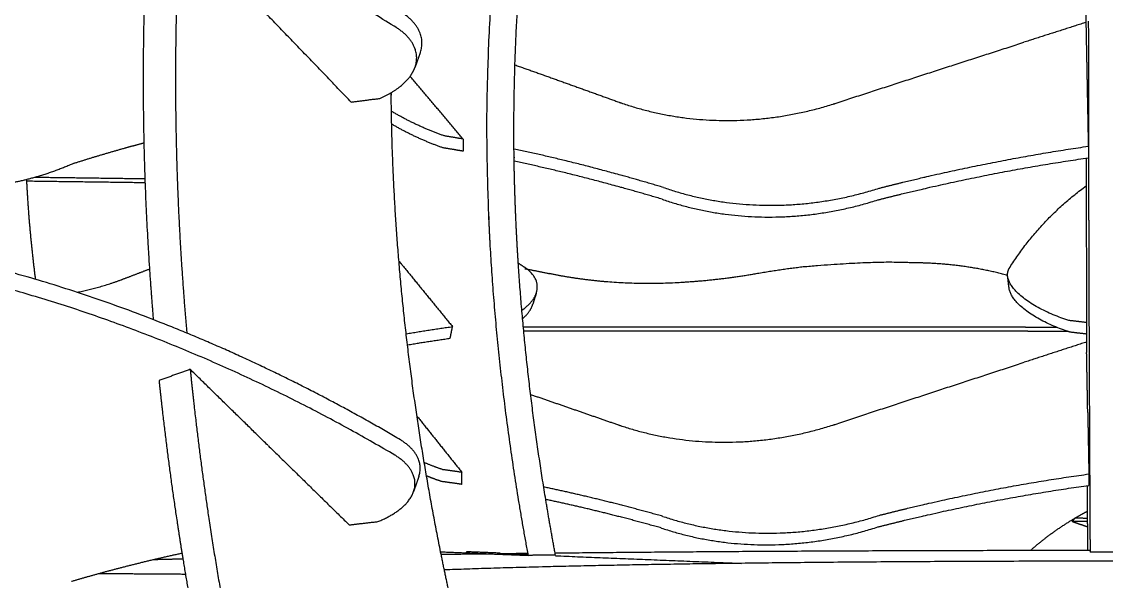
# Model space of a CAD drawing. Header units: metres. Extents: x -0.5 to 11.8, y -0.3 to 7.4.
# Drawn here: x 5.434 to 6.182, y 4.851 to 5.237 of the extents above; entities that cross this region are included whole.
import ezdxf

# ---------------------------------------------------------------- set-up
doc = ezdxf.new("R2010")
doc.units = ezdxf.units.M
doc.header["$MEASUREMENT"] = 0
doc.layers.add('ΣΧΕΔΙΑ', color=140, linetype='Continuous')

msp = doc.modelspace()

# ---------------------------------------------------------------- linework, layer by layer
at = {"layer": 'ΣΧΕΔΙΑ'}
for points, weights, degree, knots in [([(5.75711, 5.08225), (5.75583, 5.10482), (5.74353, 5.47145), (5.88406, 5.86234), (6.02595, 6.11615)], [10.1809264537, 10.1874810588, 10.2718582335, 9.94691356815, 9.62181951831], 3, [4.376647, 4.376647, 4.376647, 4.376647, 4.475671, 5.995567, 5.995567, 5.995567, 5.995567]), ([(5.69266, 5.23248), (5.46264, 5.37614), (5.26616, 5.38021), (5.25334, 5.38048), (5.24052, 5.38074), (5.20711, 5.38144), (5.14645, 5.37576)], [7.98655870808, 6.90739931615, 7.78901511635, 7.78988120585, 7.79074729535, 7.56215015622, 7.40952793676], 2, [3.3219173, 3.3219173, 3.3219173, 3.7990306, 3.7990306, 3.8560209, 3.8560209, 3.9482049, 3.9482049, 3.9482049]), ([(5.77353, 5.14062), (5.77348, 5.14369), (5.77273, 5.20407), (5.77602, 5.26451), (5.78219, 5.32147)], [10.2093749294, 10.2099250388, 10.2202127807, 10.2194970723, 10.2104552019], 3, [4.4621996, 4.4621996, 4.4621996, 4.4621996, 4.4756707, 4.7276341, 4.7276341, 4.7276341, 4.7276341]), ([(5.54306, 5.30403), (5.54234, 5.29087), (5.53943, 5.2258), (5.53999, 5.13128), (5.54543, 5.05072), (5.54794, 5.02224)], [7.88377542768, 7.88139293997, 7.87074331034, 7.86335915785, 7.86536732011, 7.86706846559], 3, [8.152415, 8.152415, 8.152415, 8.152415, 8.196589, 8.3699722, 8.465711, 8.465711, 8.465711, 8.465711]), ([(5.52047, 5.29688), (5.5199, 5.28594), (5.51717, 5.22318), (5.51769, 5.1342), (5.52272, 5.05687), (5.52485, 5.03149)], [7.89780672247, 7.89588507356, 7.88577930047, 7.87881439597, 7.88043522919, 7.88176024916], 3, [8.1598175, 8.1598175, 8.1598175, 8.1598175, 8.196589, 8.3699722, 8.4553256, 8.4553256, 8.4553256, 8.4553256]), ([(6.16752, 5.25854), (6.16753, 5.25363), (6.16753, 5.24872), (6.16753, 5.24381), (6.16753, 5.24345), (6.16753, 5.24309), (6.16753, 5.24273), (6.16754, 5.24056), (6.16754, 5.23839), (6.16754, 5.23623)], [10.6631872505, 10.6634058402, 10.6635605309, 10.6636504308, 10.6636570319, 10.6636632837, 10.6636691859, 10.6637046061, 10.6637274325, 10.663737589], 3, [8.11049481, 8.11049481, 8.11049481, 8.11049481, 8.13268689, 8.13268689, 8.13268689, 8.1343164, 8.1343164, 8.1343164, 8.14409552, 8.14409552, 8.14409552, 8.14409552]), ([(5.66124, 5.18133), (5.63177, 5.21193), (5.60193, 5.24291), (5.60191, 5.2429), (5.60188, 5.2429)], [8.07665092831, 8.027669665, 7.9786884017, 7.97870213505, 7.9787158684], 2, [0.0000232, 0.0000232, 0.0000232, 0.1384004, 0.1384004, 0.1384738, 0.1384738, 0.1384738]), ([(5.72287, 4.87158), (5.70252, 4.97289), (5.68973, 5.0796), (5.68883, 5.18604), (5.68881, 5.18783)], [8.15762635063, 8.13062534249, 8.11776356633, 8.12615927975, 8.1263073707], 3, [4.1104388, 4.1104388, 4.1104388, 4.1104388, 4.4756707, 4.4819558, 4.4819558, 4.4819558, 4.4819558]), ([(6.16834, 5.1934), (6.16839, 5.19079), (6.16844, 5.18817), (6.16849, 5.18555), (6.16871, 5.17407), (6.16893, 5.16252), (6.16916, 5.1509)], [1, 1, 1, 1, 0.996817189018, 0.993634378037, 0.990451567055], 3, [0.1691658, 0.1691658, 0.1691658, 0.1691658, 0.1943407, 0.1943407, 0.1943407, 0.3040898, 0.3040898, 0.3040898, 0.3040898]), ([(6.16955, 5.143), (6.16954, 5.14467), (6.16951, 5.15893), (6.16949, 5.17318), (6.16947, 5.18575)], [10.3567605118, 10.3570623985, 10.3595463213, 10.3613072432, 10.3623178927], 3, [4.46820534, 4.46820534, 4.46820534, 4.46820534, 4.47567075, 4.5317181, 4.5317181, 4.5317181, 4.5317181]), ([(5.47055, 5.1393), (5.48774, 5.1448), (5.50563, 5.14979), (5.51203, 5.15157), (5.51851, 5.15329)], [8.17043456702, 8.15610585372, 8.14820227903, 8.13988928625, 8.13240312175], 2, [2.7549118, 2.7549118, 2.7549118, 2.8346643, 2.8346643, 2.8632071, 2.8632071, 2.8632071]), ([(6.02507, 5.12201), (6.04136, 5.12618), (6.05773, 5.12996), (6.1135, 5.14283), (6.16916, 5.1509)], [10.4378934989, 10.4345472225, 10.4371234733, 10.3790929871, 10.3894353623], 2, [2.7549118, 2.7549118, 2.7549118, 2.8346643, 2.8346643, 3.1056172, 3.1056172, 3.1056172]), ([(5.87636, 5.12254), (5.86194, 5.12685), (5.84778, 5.13077), (5.80951, 5.14136), (5.77361, 5.14899)], [10.3821917897, 10.3673963154, 10.3585691257, 10.2825183655, 10.2498482118], 2, [2.7549118, 2.7549118, 2.7549118, 2.8346643, 2.8346643, 3.0489006, 3.0489006, 3.0489006]), ([(6.02413, 5.11394), (6.04042, 5.11811), (6.05677, 5.12188), (6.11302, 5.13486), (6.16914, 5.14294)], [10.442141583, 10.4387938593, 10.4413715574, 10.38280585, 10.39386059], 2, [2.7549118, 2.7549118, 2.7549118, 2.8346643, 2.8346643, 3.1080113, 3.1080113, 3.1080113]), ([(5.87548, 5.11443), (5.86106, 5.11873), (5.8469, 5.12263), (5.80915, 5.13306), (5.7737, 5.14059)], [10.3864398737, 10.3716429522, 10.3628172097, 10.2877399684, 10.2549405744], 2, [2.7549118, 2.7549118, 2.7549118, 2.8346643, 2.8346643, 3.0461092, 3.0461092, 3.0461092]), ([(5.53499, 5.0275), (5.3862, 5.08693), (5.26732, 5.0897), (5.25446, 5.09), (5.24161, 5.09029), (5.2081, 5.09108), (5.14724, 5.08595)], [7.43430424634, 7.2095649599, 7.76457336196, 7.76543923571, 7.76630510946, 7.5384314863, 7.38633227357], 2, [3.497737, 3.497737, 3.497737, 3.7990306, 3.7990306, 3.8560209, 3.8560209, 3.9482049, 3.9482049, 3.9482049]), ([(5.69142, 4.93814), (5.46049, 5.07433), (5.26327, 5.07894), (5.25041, 5.07924), (5.23754, 5.07954), (5.20401, 5.08032), (5.14312, 5.07521)], [7.95722463387, 6.88134114637, 7.75968104214, 7.76054713163, 7.76141322113, 7.53368505854, 7.38169164544], 2, [3.3219173, 3.3219173, 3.3219173, 3.7990306, 3.7990306, 3.8560209, 3.8560209, 3.9482049, 3.9482049, 3.9482049]), ([(5.69413, 5.07183), (5.69524, 5.07048), (5.69636, 5.06912), (5.71361, 5.04801), (5.73105, 5.02669)], [10.3540354834, 10.3507128458, 10.3473902081, 10.2960802693, 10.2447703305], 2, [-0.0085506, -0.0085506, -0.0085506, 0, 0, 0.1278358, 0.1278358, 0.1278358]), ([(6.11355, 5.06197), (6.08449, 5.06982), (6.05376, 5.07053), (6.04556, 5.07072), (6.03737, 5.07091), (6.01607, 5.0714), (5.97275, 5.06775)], [10.3363832555, 10.5294925514, 10.8776736567, 10.8843051901, 10.8909367235, 10.5850910565, 10.3716521441], 2, [3.6717251, 3.6717251, 3.6717251, 3.7990306, 3.7990306, 3.8560209, 3.8560209, 3.9482049, 3.9482049, 3.9482049]), ([(5.50268, 5.05892), (5.50309, 5.05908), (5.5035, 5.05923), (5.50391, 5.05938), (5.51007, 5.06173), (5.51623, 5.06408), (5.52238, 5.06642)], [10.3001926983, 10.3005927401, 10.301024734, 10.3014886801, 10.3079828341, 10.3144801687, 10.3209801729], 3, [2.79426152, 2.79426152, 2.79426152, 2.79426152, 2.79966146, 2.79966146, 2.79966146, 2.83285703, 2.83285703, 2.83285703, 2.83285703]), ([(5.94014, 5.06297), (5.91542, 5.05872), (5.88997, 5.05632), (5.84131, 5.05638), (5.81811, 5.05885), (5.79785, 5.06318)], [10.9399109876, 10.9457772704, 10.943734206, 10.924654275, 10.9076385561, 10.8842092783], 3, [0, 0, 0, 0, 0.500337, 0.500337, 1.000843, 1.000843, 1.000843, 1.000843]), ([(6.16796, 5.02947), (6.16797, 5.02682), (6.16798, 5.02417), (6.16799, 5.02153), (6.168, 5.01728), (6.16802, 5.01304), (6.16803, 5.00881)], [1, 1, 1, 1, 0.99984747663, 0.99969072702, 0.999529824165], 3, [8.45496521, 8.45496521, 8.45496521, 8.45496521, 8.46698292, 8.46698292, 8.46698292, 8.48624032, 8.48624032, 8.48624032, 8.48624032]), ([(5.55029, 4.99726), (5.55245, 4.97572), (5.56152, 4.89763), (5.57799, 4.80214), (5.59394, 4.73013), (5.59831, 4.71147)], [7.86881584435, 7.87054336506, 7.87888035915, 7.8981934585, 7.91883199047, 7.92459858731], 3, [8.4937583, 8.4937583, 8.4937583, 8.4937583, 8.5665126, 8.7591508, 8.8276253, 8.8276253, 8.8276253, 8.8276253]), ([(5.5288, 4.98953), (5.53077, 4.97065), (5.53547, 4.93084), (5.54124, 4.89157), (5.54456, 4.87101)], [7.8846762363, 7.88631327798, 7.89069196286, 7.89690231279, 7.90065902411], 3, [8.5025406, 8.5025406, 8.5025406, 8.5025406, 8.5665126, 8.6381517, 8.6381517, 8.6381517, 8.6381517]), ([(6.02506, 4.89667), (6.0414, 4.90086), (6.05781, 4.90463), (6.11374, 4.91746), (6.16955, 4.92519)], [10.4085594247, 10.4052231419, 10.4077893991, 10.3499126786, 10.3601783743], 2, [2.7549118, 2.7549118, 2.7549118, 2.8346643, 2.8346643, 3.1056172, 3.1056172, 3.1056172]), ([(5.87593, 4.896), (5.86146, 4.90007), (5.84726, 4.90373), (5.82001, 4.91076), (5.7939, 4.9162)], [10.3528577155, 10.3380722348, 10.3292350515, 10.2751916058, 10.2430519644], 2, [2.7549118, 2.7549118, 2.7549118, 2.8346643, 2.8346643, 2.9871494, 2.9871494, 2.9871494]), ([(6.02412, 4.88867), (6.04045, 4.89286), (6.05685, 4.89663), (6.11326, 4.90957), (6.16953, 4.9173)], [10.4128075087, 10.4094697787, 10.4120374832, 10.3536269001, 10.364602229], 2, [2.7549118, 2.7549118, 2.7549118, 2.8346643, 2.8346643, 3.1080113, 3.1080113, 3.1080113]), ([(5.87504, 4.88795), (5.86058, 4.89202), (5.84639, 4.89567), (5.82032, 4.90237), (5.79529, 4.90762)], [10.3571057995, 10.3423188715, 10.3334831355, 10.2817474524, 10.2500852179], 2, [2.7549118, 2.7549118, 2.7549118, 2.8346643, 2.8346643, 2.9806041, 2.9806041, 2.9806041]), ([(6.16856, 4.87887), (6.16859, 4.87729), (6.16863, 4.8757), (6.16866, 4.87411), (6.16867, 4.87363), (6.16868, 4.87315), (6.16869, 4.87267)], [10.5516252768, 10.5464556552, 10.5412860335, 10.5361164119, 10.5361164119, 10.5361164119, 10.5361164119], 3, [0, 0, 0, 0, 0.01641239, 0.01641239, 0.01641239, 0.0214003, 0.0214003, 0.0214003, 0.0214003]), ([(5.46854, 4.85127), (5.48579, 4.85638), (5.50374, 4.86101), (5.52382, 4.86618), (5.5447, 4.87072)], [8.14110049281, 8.12678177308, 8.11886820481, 8.09297673533, 8.07511244108], 2, [2.7549118, 2.7549118, 2.7549118, 2.8346643, 2.8346643, 2.9237365, 2.9237365, 2.9237365]), ([(5.54524, 4.86678), (5.55067, 4.83354), (5.56006, 4.78335), (5.57089, 4.73438), (5.5748, 4.71756)], [7.90143890142, 7.90763185918, 7.91902413685, 7.93298342328, 7.93812091776], 3, [8.6430664, 8.6430664, 8.6430664, 8.6430664, 8.7591508, 8.8209029, 8.8209029, 8.8209029, 8.8209029]), ([(5.73153, 4.83071), (5.73135, 4.83152), (5.73117, 4.83233), (5.73099, 4.83315), (5.72829, 4.84533), (5.72569, 4.85758), (5.72321, 4.86989)], [1, 1, 1, 1, 0.999543456547, 0.999111640186, 0.998705926904], 3, [4.06085363, 4.06085363, 4.06085363, 4.06085363, 4.06383113, 4.06383113, 4.06383113, 4.10839521, 4.10839521, 4.10839521, 4.10839521])]:
    msp.add_rational_spline(points, weights, degree=degree, knots=knots, dxfattribs=at)
for points, weights, degree in [([(5.70889, 5.2157), (5.71432, 5.23106), (5.69634, 5.24285)], [6.86427255966, 6.75783345995, 7.99144903375], 2), ([(5.70524, 5.20538), (5.71066, 5.22071), (5.69266, 5.23248)], [6.86009519374, 6.75370726682, 7.98655870808], 2), ([(6.16754, 5.23623), (6.15329, 5.23165), (6.13904, 5.22707), (6.12477, 5.22248)], [10.6671815703, 10.6642042301, 10.6612268912, 10.6582495557], 3), ([(6.16754, 5.23623), (6.16754, 5.23579), (6.16754, 5.23536), (6.16754, 5.23492)], [10.663737589, 10.6637396318, 10.6637411621, 10.6637421792], 3), ([(6.16754, 5.23492), (6.16794, 5.21428), (6.16834, 5.1934)], [10.6637421792, 10.602008989, 10.5402757988], 2), ([(6.16946, 5.19362), (6.16944, 5.20813), (6.16943, 5.22264), (6.16942, 5.23715)], [10.3628798769, 10.3637863208, 10.363973363, 10.3634714179], 3), ([(5.99475, 5.18041), (6.03812, 5.19461), (6.08148, 5.20856), (6.12477, 5.22248)], [10.6311812677, 10.6401431136, 10.6491963567, 10.6582495557], 3), ([(5.70889, 5.2157), (5.70707, 5.21054), (5.70524, 5.20538)], [6.86427255966, 6.8621838767, 6.86009519374], 2), ([(5.70198, 5.19925), (5.70429, 5.20266), (5.70524, 5.20538)], [6.94197093364, 6.87927328795, 6.86009519374], 2), ([(5.77408, 5.20694), (5.79808, 5.19841), (5.822, 5.18986), (5.84583, 5.18126)], [10.5340797517, 10.5475247055, 10.5609739096, 10.5744332716], 3), ([(5.68086, 5.18382), (5.69539, 5.19008), (5.70198, 5.19925)], [8.07027368196, 7.21859347258, 6.96213845111], 2), ([(5.73838, 5.15585), (5.72003, 5.17758), (5.70186, 5.19908)], [10.2423743542, 10.2962975093, 10.3502206645], 2), ([(6.16947, 5.18575), (6.16947, 5.18837), (6.16946, 5.19099), (6.16946, 5.19362)], [10.3623178927, 10.362528827, 10.3627160952, 10.3628798769], 3), ([(5.66124, 5.18133), (5.671, 5.18264), (5.68086, 5.18382)], [8.06593886337, 8.0673601649, 8.07027368196], 2), ([(5.84583, 5.18126), (5.84648, 5.18103), (5.84713, 5.1808)], [10.5744332716, 10.5747498311, 10.5751650295], 2), ([(5.84721, 5.18077), (5.91795, 5.15623), (5.99328, 5.17995)], [10.5634718666, 10.0166307237, 10.6190039846], 2), ([(5.99336, 5.17997), (5.99405, 5.18019), (5.99475, 5.18041)], [10.630890576, 10.6309862394, 10.6311812677], 2), ([(5.72532, 5.15806), (5.70579, 5.16486), (5.68919, 5.17492)], [10.2254291279, 8.78360813661, 8.72881512271], 2), ([(5.72449, 5.14981), (5.70547, 5.15642), (5.68912, 5.1662)], [10.229677212, 8.81956388914, 8.73559351223], 2), ([(5.73838, 5.15585), (5.7318, 5.15701), (5.72532, 5.15806)], [10.2280684132, 10.2259669362, 10.2254291279], 2), ([(5.73678, 5.14775), (5.73059, 5.14883), (5.72449, 5.14981)], [10.2320925133, 10.2301896941, 10.229677212], 2), ([(5.73838, 5.15585), (5.73834, 5.15306), (5.73831, 5.15027), (5.7383, 5.14748)], [10.2423743542, 10.2440985793, 10.2458329681, 10.2475805798], 3), ([(5.7383, 5.14748), (5.73754, 5.14762), (5.73678, 5.14775)], [10.2475805798, 10.246620651, 10.245681364], 2), ([(6.16767, 5.14273), (6.16769, 5.13578), (6.1677, 5.12883), (6.16772, 5.12188)], [10.6561908098, 10.655035306, 10.6537483256, 10.6523307853], 3), ([(6.16973, 5.07226), (6.16966, 5.09582), (6.1696, 5.11942), (6.16955, 5.143)], [10.338316539, 10.3463030095, 10.3525135566, 10.3567605118], 3), ([(5.47055, 5.1393), (5.44731, 5.12916), (5.42547, 5.12534)], [8.17043456702, 8.03702283477, 8.00786782651], 2), ([(5.77639, 5.07036), (5.77487, 5.09377), (5.7739, 5.1172), (5.77353, 5.14062)], [10.1920401434, 10.1993463866, 10.2051761054, 10.2093749294], 3), ([(5.4438, 5.05921), (5.44085, 5.0821), (5.43878, 5.10502), (5.43768, 5.12795)], [9.7652482052, 9.77070045919, 9.77541211166, 9.77930641643], 3), ([(5.51908, 5.12838), (5.48136, 5.1289), (5.44327, 5.12941)], [10.287286855, 10.2376299785, 10.1879731019], 2), ([(5.51922, 5.12572), (5.47874, 5.12626), (5.43784, 5.1268)], [10.2752053898, 10.2220026368, 10.1687998838], 2), ([(5.87636, 5.12254), (5.94816, 5.09748), (6.02507, 5.12201)], [10.3821917897, 9.82393281616, 10.4378934989], 2), ([(6.11462, 5.06666), (6.13557, 5.10015), (6.16771, 5.12364)], [10.4770460587, 10.1590840825, 10.1270743327], 2), ([(6.16772, 5.12188), (6.16772, 5.11938), (6.16773, 5.11688), (6.16773, 5.11438)], [10.6523307853, 10.6518207501, 10.6512938127, 10.650750016], 3), ([(5.87548, 5.11443), (5.94725, 5.08941), (6.02413, 5.11394)], [10.3864398737, 9.82793670731, 10.442141583], 2), ([(6.16773, 5.11438), (6.16789, 5.05209), (6.16793, 5.04082), (6.16796, 5.02957)], [10.6373089331, 10.6338184386, 10.62999481, 10.6258524764], 3), ([(5.78308, 4.87026), (5.77025, 4.94001), (5.76112, 5.01113), (5.75711, 5.08225)], [10.082151209, 10.1259816024, 10.1603323202, 10.1809264537], 3), ([(5.77659, 5.0673), (5.77652, 5.06832), (5.77645, 5.06934), (5.77639, 5.07036)], [10.1910748331, 10.1913994087, 10.191721183, 10.1920401434], 3), ([(5.78118, 5.06719), (5.77879, 5.06875), (5.77639, 5.07029)], [10.3520824879, 10.3359825311, 10.3205025118], 2), ([(5.97275, 5.06775), (5.95657, 5.06588), (5.94014, 5.06297)], [10.1833182545, 10.0591514277, 9.97210139818], 2), ([(6.16992, 5.01701), (6.16985, 5.0354), (6.16979, 5.05382), (6.16973, 5.07226)], [10.3164388774, 10.3247554751, 10.3320778475, 10.338316539], 3), ([(5.79529, 4.90762), (5.7866, 4.9604), (5.78017, 5.01382), (5.77659, 5.0673)], [10.1191310575, 10.1495327408, 10.1741238302, 10.1910748331], 3), ([(5.78083, 5.06657), (5.78915, 5.06509), (5.79785, 5.06318)], [10.0337000227, 9.96990119007, 9.92132739342], 2), ([(5.78254, 5.0662), (5.78189, 5.0667), (5.78118, 5.06719)], [10.1449322373, 10.2448090744, 10.3520824879], 2), ([(5.78886, 5.04996), (5.79174, 5.05904), (5.78254, 5.0662)], [8.80597689417, 8.91061997951, 10.1449322373], 2), ([(6.1136, 5.06132), (6.11326, 5.06422), (6.11462, 5.06666)], [9.58910692987, 9.94223235555, 10.4770460587], 2), ([(6.15572, 5.0309), (6.11569, 5.04373), (6.1136, 5.06132)], [10.4044677493, 7.88757118312, 9.58910692987], 2), ([(6.11456, 5.05329), (6.11408, 5.05731), (6.1136, 5.06132)], [9.59298312318, 9.59104502653, 9.58910692987], 2), ([(5.47248, 5.05036), (5.48748, 5.05333), (5.50261, 5.0589)], [10.0494802129, 10.1375577388, 10.2886177656], 2), ([(6.15458, 5.02353), (6.11656, 5.03639), (6.11456, 5.05329)], [10.2421734593, 7.94871486764, 9.59298312317], 2), ([(5.77909, 5.03804), (5.78684, 5.04361), (5.78886, 5.04996)], [9.19546843916, 8.73407912225, 8.80597689417], 2), ([(5.78886, 5.04996), (5.78757, 5.0459), (5.78628, 5.04183)], [8.80597689417, 8.80719352643, 8.80841015869], 2), ([(5.77935, 5.03213), (5.78467, 5.03677), (5.78628, 5.04183)], [9.03108679388, 8.75125135059, 8.80841015869], 2), ([(6.16796, 5.02947), (6.16183, 5.03022), (6.15572, 5.0309)], [10.3975391846, 10.4005792767, 10.4044677493], 2), ([(5.69511, 4.94873), (5.61774, 4.99446), (5.53499, 5.0275)], [7.96211495953, 7.56544623826, 7.43430424634], 2), ([(5.69917, 5.02175), (5.71499, 5.02443), (5.73105, 5.02669)], [10.193623102, 10.2036588436, 10.2193066974], 2), ([(5.72945, 5.01864), (5.73025, 5.02267), (5.73105, 5.02669)], [10.2480718704, 10.2464211004, 10.2447703305], 2), ([(6.12747, 5.02356), (5.95493, 5.02357), (5.78022, 5.02357)], [10.6181895246, 10.5522595788, 10.486329633], 2), ([(6.12587, 5.02625), (5.95413, 5.02627), (5.78024, 5.0263)], [10.6273804824, 10.5617017781, 10.4960230738], 2), ([(6.12587, 5.02625), (6.1366, 5.02625), (6.14733, 5.02625)], [10.6273804824, 10.6315126653, 10.6356448482], 2), ([(6.12747, 5.02356), (6.14103, 5.02356), (6.15457, 5.02356)], [10.6181895246, 10.6234041421, 10.6286187597], 2), ([(6.15666, 5.02284), (6.15562, 5.02318), (6.15458, 5.02353)], [10.4086965099, 10.322990222, 10.2421734593], 2), ([(6.16799, 5.02153), (6.16232, 5.02221), (6.15666, 5.02284)], [10.4022198114, 10.4050944416, 10.4086965099], 2), ([(5.70028, 5.01417), (5.71476, 5.01659), (5.72945, 5.01864)], [10.1988714893, 10.2086467564, 10.2231172978], 2), ([(6.16807, 5.01611), (6.15373, 5.01145), (6.13939, 5.00678), (6.12504, 5.0021)], [10.6378779207, 10.634890439, 10.6319029585, 10.6289154815], 3), ([(6.17013, 4.96774), (6.17006, 4.98413), (6.16999, 5.00056), (6.16992, 5.01701)], [10.2918349128, 10.3007870968, 10.309009674, 10.3164388774], 3), ([(6.16878, 4.96754), (6.1684, 4.98829), (6.16803, 5.00881)], [10.5028833324, 10.5603614603, 10.6178395881], 2), ([(5.99465, 4.95935), (6.03815, 4.97378), (6.08163, 4.98795), (6.12504, 5.0021)], [10.6018471935, 10.6108090394, 10.6198622825, 10.6289154815], 3), ([(5.55029, 4.99726), (5.53953, 4.99339), (5.5288, 4.98953)], [7.86881584435, 7.87674604033, 7.8846762363], 2), ([(5.60374, 4.94501), (5.57716, 4.97099), (5.55029, 4.99726)], [7.95485724726, 7.91183654581, 7.86881584435], 2), ([(5.78489, 4.97995), (5.8051, 4.97299), (5.82524, 4.96602), (5.84532, 4.95901)], [10.5111800444, 10.5224815914, 10.5337868066, 10.5450991974], 3), ([(5.70655, 4.96504), (5.72198, 4.94576), (5.73755, 4.9263)], [10.304199162, 10.258619721, 10.2130402799], 2), ([(6.16878, 4.96754), (6.16924, 4.94251), (6.16955, 4.92519)], [10.481252666, 10.4343640051, 10.3874753441], 2), ([(6.17017, 4.96), (6.17015, 4.96258), (6.17014, 4.96516), (6.17013, 4.96774)], [10.2875570257, 10.2890008709, 10.2904269159, 10.2918349128], 3), ([(5.84532, 4.95901), (5.84598, 4.95878), (5.84663, 4.95857)], [10.5450991974, 10.5454158956, 10.5458309553], 2), ([(5.84671, 4.95854), (5.91764, 4.93476), (5.99318, 4.95888)], [10.5341703444, 9.98895020952, 10.5897026631], 2), ([(5.99326, 4.9589), (5.99396, 4.95913), (5.99465, 4.95935)], [10.6015565018, 10.6016523056, 10.6018471935], 2), ([(6.17046, 4.90055), (6.17036, 4.92029), (6.17026, 4.94012), (6.17017, 4.96)], [10.2511486166, 10.2642647446, 10.2764386432, 10.2875570257], 3), ([(5.70789, 4.92357), (5.71282, 4.93777), (5.69511, 4.94873)], [6.83613193618, 6.75295602838, 7.96211495953], 2), ([(5.60393, 4.94482), (5.63208, 4.9173), (5.6599, 4.8901)], [7.95516236014, 8.00123960712, 8.04731685409], 2), ([(5.70423, 4.91303), (5.70915, 4.9272), (5.69142, 4.93814)], [6.83195601199, 6.74881747946, 7.95722463387], 2), ([(5.72445, 4.92814), (5.71805, 4.93029), (5.71158, 4.93303)], [10.1960950537, 9.67741468074, 9.33874931295], 2), ([(5.73755, 4.9263), (5.73095, 4.92728), (5.72445, 4.92814)], [10.1987753111, 10.1966559445, 10.1960950537], 2), ([(5.73747, 4.91803), (5.73748, 4.92078), (5.73751, 4.92354), (5.73755, 4.9263)], [10.2182465056, 10.2164988675, 10.2147644716, 10.2130402799], 3), ([(5.70789, 4.92357), (5.70606, 4.9183), (5.70423, 4.91303)], [6.83613193618, 6.83404397409, 6.83195601199], 2), ([(5.72361, 4.91996), (5.71841, 4.9217), (5.71313, 4.92385)], [10.2003431377, 9.7740611421, 9.46932000947], 2), ([(5.73594, 4.91825), (5.72973, 4.91916), (5.72361, 4.91996)], [10.2027973449, 10.2008773804, 10.2003431377], 2), ([(5.73747, 4.91803), (5.73671, 4.91814), (5.73594, 4.91825)], [10.2182465056, 10.2172866108, 10.2163472898], 2), ([(6.16955, 4.92519), (6.16954, 4.92125), (6.16953, 4.9173)], [10.3874753441, 10.3894492579, 10.3914231716], 2), ([(5.67959, 4.89236), (5.69987, 4.90049), (5.70423, 4.91303)], [8.04093960774, 6.90721944468, 6.83195601199], 2), ([(6.16839, 4.91714), (6.16841, 4.91125), (6.16844, 4.90537), (6.16847, 4.8995)], [10.5739108273, 10.5706553071, 10.5673236569, 10.5639182349], 3), ([(5.802, 4.86934), (5.79964, 4.88206), (5.7974, 4.89482), (5.79529, 4.90762)], [10.0961057862, 10.1041028031, 10.1117864919, 10.1191310575], 3), ([(5.87593, 4.896), (5.94794, 4.87176), (6.02506, 4.89667)], [10.3528577155, 9.79628495437, 10.4085594247], 2), ([(6.15983, 4.89467), (6.16407, 4.89718), (6.16847, 4.8995)], [10.0456144448, 10.0425342053, 10.0440518828], 2), ([(6.16847, 4.8995), (6.16847, 4.89788), (6.16848, 4.89625), (6.16849, 4.89462)], [10.5639182349, 10.5629739548, 10.5620240025, 10.5610684284], 3), ([(6.17061, 4.87267), (6.17056, 4.88194), (6.17051, 4.89123), (6.17046, 4.90055)], [10.2320123683, 10.2385920104, 10.2449746983, 10.2511486166], 3), ([(5.6599, 4.8901), (5.6697, 4.89129), (5.67959, 4.89236)], [8.03664369495, 8.03804785115, 8.04093960774], 2), ([(5.87504, 4.88795), (5.94702, 4.86376), (6.02412, 4.88867)], [10.3571057995, 9.80028884552, 10.4128075087], 2), ([(6.12973, 4.87287), (6.14354, 4.88503), (6.15983, 4.89467)], [10.1372185917, 10.0574547419, 10.0456144448], 2), ([(6.15824, 4.8924), (6.15903, 4.89353), (6.15983, 4.89467)], [10.5870001285, 10.5916860607, 10.5963719929], 2), ([(6.16844, 4.89235), (6.16334, 4.89237), (6.15824, 4.8924)], [10.5827871122, 10.5848936203, 10.5870001285], 2), ([(6.15824, 4.8924), (6.16166, 4.89123), (6.16509, 4.89006), (6.16851, 4.88889)], [10.5870001285, 10.5860325174, 10.5850649064, 10.5840972953], 3), ([(6.16846, 4.89462), (6.16414, 4.89464), (6.15983, 4.89467)], [10.5928030906, 10.5945875418, 10.5963719929], 2), ([(6.16849, 4.89462), (6.16849, 4.89386), (6.16849, 4.8931), (6.1685, 4.89234)], [10.5610684284, 10.5606222799, 10.560174906, 10.5597263116], 3), ([(6.1685, 4.89234), (6.1685, 4.89119), (6.16851, 4.89004), (6.16851, 4.88889)], [10.5597263116, 10.5590449691, 10.5583608113, 10.5576738562], 3), ([(6.16851, 4.88889), (6.16853, 4.88554), (6.16854, 4.8822), (6.16856, 4.87887)], [10.5576738562, 10.5556810577, 10.5536647186, 10.5516252768], 3), ([(5.52564, 4.86633), (5.53535, 4.86656), (5.54534, 4.86678)], [9.49286380719, 9.5508147602, 9.6112001033], 2), ([(5.54456, 4.87101), (5.54478, 4.8696), (5.54501, 4.86819), (5.54524, 4.86678)], [7.90065902411, 7.90091674683, 7.90117670972, 7.90143890142], 3), ([(5.72232, 4.8716), (5.75256, 4.87037), (5.78329, 4.86912)], [10.2474161103, 10.1644263763, 10.0814366424], 2), ([(5.72321, 4.86989), (5.72309, 4.87045), (5.72298, 4.87102), (5.72287, 4.87158)], [8.15808093697, 8.15792895943, 8.15777743029, 8.15762635063], 3), ([(5.72321, 4.86989), (5.73891, 4.8701), (5.75495, 4.87029)], [9.85962931516, 9.84669854878, 9.83745838348], 2), ([(5.7408, 4.87085), (5.74081, 4.87134), (5.74081, 4.87182)], [10.2619611008, 10.2620231774, 10.262085254], 2), ([(5.74081, 4.87182), (5.75233, 4.87135), (5.76393, 4.87088)], [10.262085254, 10.2304118063, 10.1987383587], 2), ([(5.76387, 4.8704), (5.77331, 4.87051), (5.78285, 4.87062)], [9.83262562119, 9.82782705852, 9.82428663061], 2), ([(5.76387, 4.8704), (5.77357, 4.87), (5.78331, 4.86961)], [10.1663234691, 10.1400712751, 10.1138190811], 2), ([(5.78321, 4.8696), (5.78317, 4.86977), (5.78314, 4.86994), (5.78311, 4.87011)], [10.0817400789, 10.0818455209, 10.0819509083, 10.0820562411], 3), ([(5.78352, 4.86912), (5.78341, 4.86912), (5.78329, 4.86912)], [10.0816155315, 10.081526087, 10.0814366424], 2), ([(5.78333, 4.8701), (5.78342, 4.87009), (5.7835, 4.87009)], [10.1461626692, 10.1459438377, 10.1457250061], 2), ([(5.802, 4.86934), (5.79277, 4.86923), (5.78352, 4.86912)], [10.0961057862, 10.0888606589, 10.0816155315], 2), ([(5.80198, 4.87082), (5.95811, 4.87246), (6.12948, 4.87264)], [9.81848268859, 9.78163639662, 10.07123242], 2), ([(5.80198, 4.86885), (5.86499, 4.86629), (5.93014, 4.86364)], [10.0639219368, 9.89905076983, 9.73417960282], 2), ([(6.12948, 4.87264), (6.14938, 4.87267), (6.16932, 4.87267)], [10.07123242, 10.1059756593, 10.1454174274], 2), ([(6.16932, 4.87267), (6.16968, 4.87267), (6.17004, 4.87267)], [10.1454174274, 10.1461293077, 10.1468427187], 2), ([(6.17004, 4.87267), (6.17033, 4.87202), (6.17062, 4.87136)], [10.3200034528, 10.2755448476, 10.2310862424], 2), ([(6.17062, 4.87136), (6.17062, 4.8718), (6.17061, 4.87223), (6.17061, 4.87267)], [10.2310862424, 10.2313953826, 10.2317040916, 10.2320123683], 3), ([(6.18979, 4.87136), (6.18021, 4.87136), (6.17062, 4.87136)], [10.2307979421, 10.2309420922, 10.2310862424], 2), ([(5.93014, 4.86364), (5.80153, 4.86203), (5.72542, 4.85908)], [9.73417960282, 8.62089012917, 8.18597284979], 2), ([(6.35602, 4.86439), (6.13429, 4.86619), (5.93014, 4.86364)], [8.36250091477, 8.29911752441, 9.73417960282], 2), ([(5.48723, 4.85669), (5.51728, 4.85648), (5.5474, 4.85627)], [9.32709731721, 9.31513678663, 9.30317625605], 2)]:
    msp.add_rational_spline(points, weights, degree=degree, dxfattribs=at)

doc.saveas('drawing.dxf')
